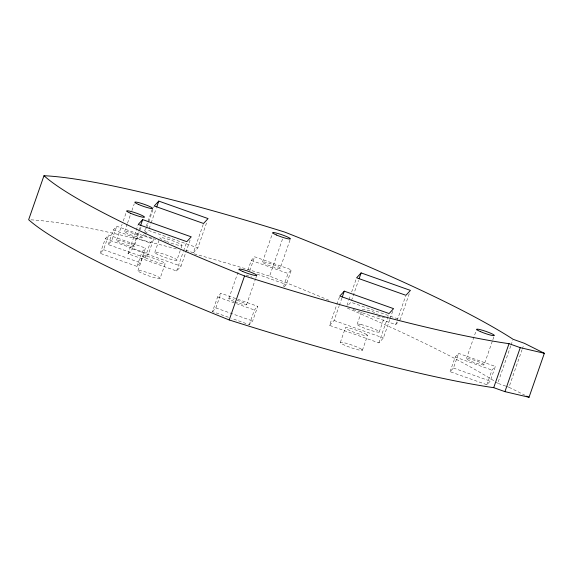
<?xml version="1.0" encoding="UTF-8"?>
<svg xmlns="http://www.w3.org/2000/svg" width="573" height="573" viewBox="0 0 573 573"><rect width="100%" height="100%" fill="white"/><g stroke="black" fill="none" stroke-linecap="round" stroke-linejoin="round"><path stroke-width="0.43" stroke-dasharray="2.87 2.15" d="M100.196 253.338L105.303 238.669L108.662 235.023L145.456 248.08L140.349 262.742L136.983 266.395L100.196 253.338L103.555 249.685L108.662 235.023M108.268 244.578L113.375 229.909L116.742 226.256L153.535 239.313L148.428 253.982L145.062 257.635L108.268 244.578L111.635 240.925L116.742 226.256M116.548 240.245L122.092 224.322M123.259 220.97L126.762 210.914M124.628 231.478L127.256 223.936M127.543 223.098L130.465 214.717M131.919 210.527L134.254 203.823M190.071 240.194L181.025 266.173L176.577 270.993L128.015 253.76L137.935 225.268M128.015 253.76L132.456 248.94L138.587 231.342M138.874 230.504L140.335 226.314M134.211 246.512A9.383 1.096 19.2 0 0 121.662 241.047A9.383 1.096 19.2 0 0 120.266 242.565A9.383 1.096 19.2 0 0 134.211 246.512L139.755 230.59M140.048 229.752L141.216 226.399M142.29 237.745A9.383 1.096 19.2 0 0 129.742 232.287A9.383 1.096 19.2 0 0 128.345 233.805A9.383 1.096 19.2 0 0 142.29 237.745L143.451 234.393M144.618 231.041L146.079 226.851M146.373 226.013L152.504 208.414M144.625 233.641L146.373 228.613M146.667 227.775L148.414 222.747M148.708 221.909L153.958 206.824M149.13 228.749L150.885 223.721M151.179 222.883L156.135 208.636M136.983 266.395L142.09 251.726L145.456 248.08M137.971 270.621L143.078 255.959M145.062 257.635L150.169 242.966L153.535 239.313M154.803 252.364L159.337 239.328M160.046 278.457A11.725 1.368 19.2 0 0 144.367 271.631A11.725 1.368 19.2 0 0 142.62 273.529A11.725 1.368 19.2 0 0 160.046 278.457L165.153 263.788A11.725 1.368 19.2 0 0 149.474 256.969A11.725 1.368 19.2 0 0 147.727 258.86A11.725 1.368 19.2 0 0 165.153 263.788M176.878 260.199A11.725 1.368 19.2 0 0 161.192 253.373A11.725 1.368 19.2 0 0 159.444 255.272A11.725 1.368 19.2 0 0 176.878 260.199L180.846 248.797M181.132 247.98L181.985 245.538M176.577 270.993L183.296 251.719M183.582 250.881L186.504 242.501M185.824 250.143L193.345 252.815L203.265 224.322M193.345 252.815L197.85 247.923L207.19 221.099M228.383 317.241L212.497 311.605L217.604 296.943L220.97 293.29L257.764 306.347L252.657 321.009L249.291 324.662L231.728 318.43M212.497 311.605L215.863 307.952L220.97 293.29M228.856 298.512L239.07 269.181M247.858 270.205L251.261 260.429L254.627 256.776L291.421 269.833L286.314 284.502L282.947 288.155M249.807 270.628L254.627 256.776M246.512 304.779L255.558 278.8M255.852 277.962L256.725 275.448M262.513 261.997L272.727 232.667M249.291 324.662L254.398 309.993L257.764 306.347M328.959 300.273A434.878 50.739 19.2 0 0 269.596 276.143L282.611 238.791M280.168 268.264A9.383 1.096 19.2 0 0 267.627 262.806A9.383 1.096 19.2 0 0 266.223 264.325A9.383 1.096 19.2 0 0 280.168 268.264L290.382 238.934M283.513 286.521L288.054 273.486L291.421 269.833M389.805 319.548L383.38 337.984L378.875 342.883L329.568 325.385L336.573 305.273M336.867 304.435L339.495 296.893M329.568 325.385L334.08 320.493L339.044 306.247M339.331 305.409L341.959 297.867M346.98 305.452L348.735 300.424M349.021 299.586L350.483 295.396M351.65 292.044L356.026 279.474M351.493 300.56L358.497 280.448M340.333 342.432L345.44 327.77M357.158 324.182L361.986 310.33M362.408 350.268L367.515 335.606M379.233 332.011L384.34 317.349M378.875 342.883L388.795 314.384M390.091 318.71L392.72 311.168M353.083 309.499L395.699 324.626L396.867 321.274M397.161 320.436L405.62 296.134M409.258 293.756L400.212 319.734L350.905 302.236L347.525 305.903M450.084 371.691L455.191 357.022L458.558 353.376L495.344 366.434L490.237 381.095L486.871 384.748L450.084 371.691L453.451 368.038L458.558 353.376M466.436 358.598L476.65 329.267M484.099 364.865A9.383 1.096 19.2 0 0 471.55 359.4A9.383 1.096 19.2 0 0 470.154 360.918A9.383 1.096 19.2 0 0 484.099 364.865L492.558 340.563M492.852 339.725L494.313 335.534M486.871 384.748L491.978 370.079L495.344 366.434M505.766 386.123L497.744 383.273L510.751 345.92M511.044 345.089L512.778 340.111M525.169 395.356L508.974 387.262L521.982 349.902M522.268 349.072L523.715 344.925M145.17 234.092L148.55 230.425L197.85 247.923M395.699 324.626L399.646 320.343M251.261 260.429L288.054 273.486M257.048 274.116L286.314 284.502M144.038 235.317L155.741 239.464M246.154 275.097L252.005 277.174M113.375 229.909L150.169 242.966M455.191 357.022L491.978 370.079M105.303 238.669L148.428 253.982M132.456 248.94L181.025 266.173M334.08 320.493L383.38 337.984M506.568 386.41L508.974 387.262M453.451 368.038L490.237 381.095M103.555 249.685L140.349 262.742M217.604 296.943L254.398 309.993M215.863 307.952L252.657 321.009M496.118 382.184L497.744 383.273M236.943 300.238A9.383 1.096 19.2 0 1 246.469 304.815A9.383 1.096 19.2 0 1 234.622 301.677M233.906 301.398A9.383 1.096 19.2 0 1 228.82 298.597A9.383 1.096 19.2 0 1 233.97 299.314M31.028 219.839A371.354 43.326 19.2 0 1 177.981 249.391M194.197 253.839A371.354 43.326 19.2 0 1 269.596 276.143M347.353 308.088A434.878 50.739 19.2 0 1 494.005 380.844M383.702 317.499A11.725 1.368 19.2 0 1 382.356 317.37M380.393 316.976A11.725 1.368 19.2 0 1 376.597 315.938M362.265 309.513A11.725 1.368 19.2 0 1 364.249 309.492L366.211 309.886A11.725 1.368 19.2 0 1 377.134 313.388M166.442 241.398A11.725 1.368 19.2 0 1 164.229 238.16A11.725 1.368 19.2 0 1 181.906 245.165A11.725 1.368 19.2 0 1 167.115 241.663M361.105 324.554L359.142 324.153A11.725 1.368 19.2 0 0 360.675 326.581A11.725 1.368 19.2 0 0 375.286 331.638L377.249 332.032A11.725 1.368 19.2 0 0 375.716 329.611A11.725 1.368 19.2 0 0 361.105 324.554M366.541 334.532L364.994 333.679A11.725 1.368 19.2 0 0 350.554 328.429A11.725 1.368 19.2 0 0 346.414 328.838L347.954 329.69A11.725 1.368 19.2 0 0 362.394 334.94A11.725 1.368 19.2 0 0 366.541 334.532M361.434 349.193L359.887 348.348A11.725 1.368 19.2 0 0 345.447 343.098A11.725 1.368 19.2 0 0 341.307 343.506L342.847 344.359A11.725 1.368 19.2 0 0 357.287 349.602A11.725 1.368 19.2 0 0 361.434 349.193"/><path stroke-width="0.86" d="M43.971 175.718L28.65 219.71A371.354 43.326 19.2 0 0 229.214 319.956A434.878 50.739 19.2 0 0 491.369 387.341L493.704 387.656L504.935 391.638L529.029 397.282L544.35 353.29L524.295 343.263L513.064 339.28L511.438 338.192A434.878 50.739 19.2 0 0 284.917 232.151A371.354 43.326 19.2 0 0 43.971 175.718A371.354 43.326 19.2 0 0 244.535 275.964A434.878 50.739 19.2 0 0 506.69 343.342L509.025 343.657L520.255 347.646L544.35 353.29M140.629 225.476L142.67 219.609L191.239 236.842L186.798 241.663L138.229 224.43L142.67 219.609M156.723 206.96L158.764 201.094L208.063 218.585L203.558 223.484L154.252 205.986L158.764 201.094M229.214 319.956L244.535 275.964M342.253 297.029L344.294 291.163L393.594 308.654L389.088 313.546L339.782 296.055L344.294 291.163M359.078 278.772L361.119 272.906L410.426 290.404L405.913 295.296L356.614 277.798L361.119 272.906M493.704 387.656L509.025 343.657M504.935 391.638L520.255 347.646M526.716 396.129L529.029 397.282M276.437 234.994A9.383 1.096 19.2 0 0 290.382 238.934A9.383 1.096 19.2 0 0 277.841 233.476A9.383 1.096 19.2 0 0 276.437 234.994M242.787 271.502A9.383 1.096 19.2 0 0 256.725 275.448A9.383 1.096 19.2 0 0 244.184 269.983A9.383 1.096 19.2 0 0 242.787 271.502M480.367 331.588A9.383 1.096 19.2 0 0 494.313 335.534A9.383 1.096 19.2 0 0 481.764 330.069A9.383 1.096 19.2 0 0 480.367 331.588M130.479 213.235A9.383 1.096 19.2 0 0 144.425 217.181A9.383 1.096 19.2 0 0 131.876 211.716A9.383 1.096 19.2 0 0 130.479 213.235M138.559 204.475A9.383 1.096 19.2 0 0 152.504 208.414A9.383 1.096 19.2 0 0 139.955 202.957A9.383 1.096 19.2 0 0 138.559 204.475"/></g></svg>
